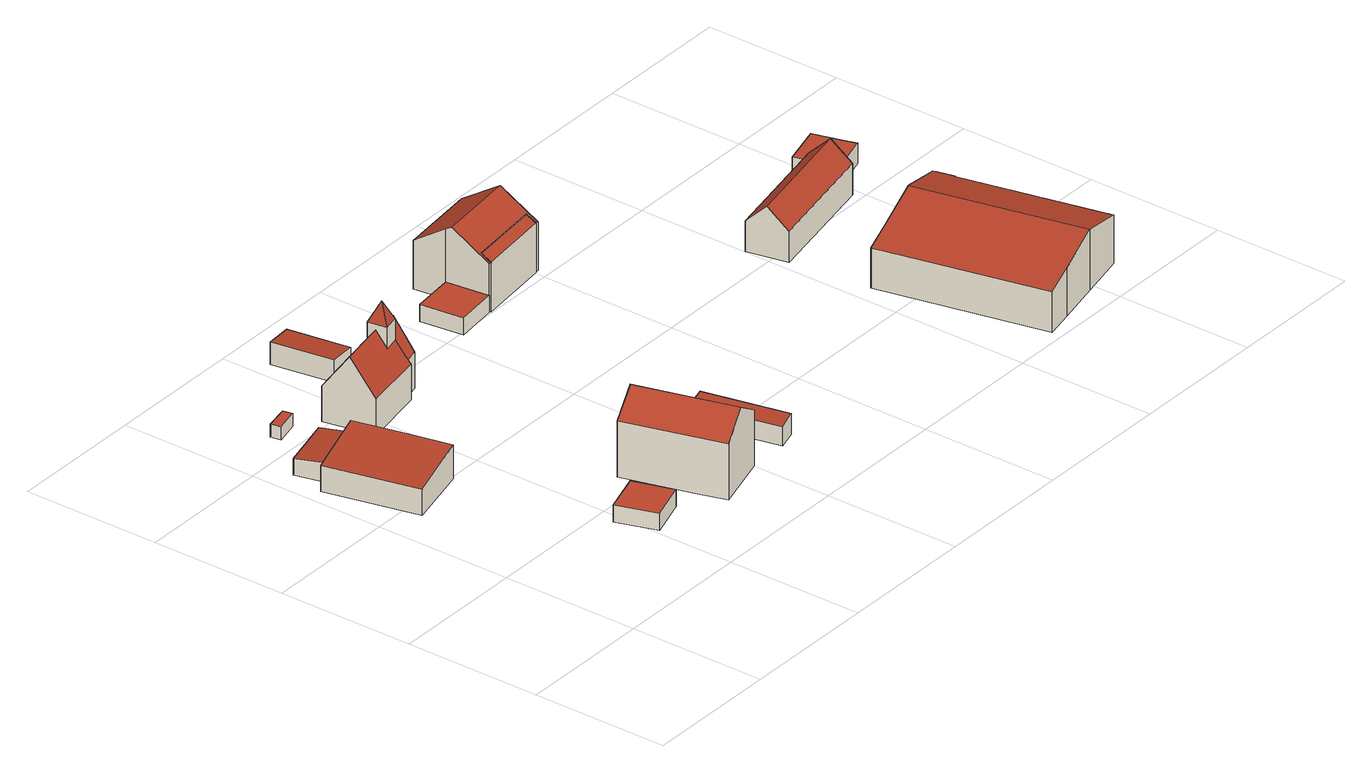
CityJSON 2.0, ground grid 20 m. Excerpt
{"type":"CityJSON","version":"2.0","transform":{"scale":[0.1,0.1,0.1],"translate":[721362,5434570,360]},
"CityObjects":{
"building1":{"type":"Building","attributes":{"Gemeindeschluessel":"09375181","HoeheDach":"366.862","HoeheGrund":"361.930","Methode":"1000","NiedrigsteTraufeDesGebaeudes":"365.667","Geometrietyp2DReferenz":"3000","measuredHeight":4.93,"function":"31001_2000","roofType":"1000","storeysAboveGround":1},"geometry":[{"type":"Solid","lod":"2","boundaries":[[[[0,1,2,3,4,5]],[[6,3,2,7]],[[8,9,10,11,6,7]],[[10,5,4,11]],[[9,0,5,10]],[[7,2,1,8]],[[11,4,3,6]],[[0,9,8,1]]]],"semantics":{"surfaces":[{"type":"RoofSurface","Dachneigung":"82.934","Dachorientierung":"257.021","Flaeche":"135.911","Z_MAX":"4.932","Z_MAX_ASL":"366.862","Z_MIN":"3.737","Z_MIN_ASL":"365.667"},{"type":"WallSurface","Flaeche":"35.460","Z_MAX":"4.929","Z_MAX_ASL":"366.859","Z_MIN":"0.000","Z_MIN_ASL":"361.930"},{"type":"GroundSurface","Flaeche":"134.879","Z_MAX":"0.000","Z_MAX_ASL":"361.930","Z_MIN":"0.000","Z_MIN_ASL":"361.930"},{"type":"WallSurface","Flaeche":"52.141","Z_MAX":"3.741","Z_MAX_ASL":"365.671","Z_MIN":"0.000","Z_MIN_ASL":"361.930"},{"type":"WallSurface","Flaeche":"41.685","Z_MAX":"4.929","Z_MAX_ASL":"366.859","Z_MIN":"0.000","Z_MIN_ASL":"361.930"},{"type":"WallSurface","Flaeche":"39.362","Z_MAX":"4.932","Z_MAX_ASL":"366.862","Z_MIN":"0.000","Z_MIN_ASL":"361.930"},{"type":"WallSurface","Flaeche":"6.096","Z_MAX":"3.938","Z_MAX_ASL":"365.868","Z_MIN":"0.000","Z_MIN_ASL":"361.930"},{"type":"WallSurface","Flaeche":"30.238","Z_MAX":"4.932","Z_MAX_ASL":"366.862","Z_MIN":"0.000","Z_MIN_ASL":"361.930"}],"values":[[0,1,2,3,4,5,6,7]]}}]},
"building2":{"type":"Building","attributes":{"Gemeindeschluessel":"09375181","HoeheDach":"365.183","HoeheGrund":"362.310","Methode":"1000","NiedrigsteTraufeDesGebaeudes":"364.732","Geometrietyp2DReferenz":"3000","measuredHeight":2.87,"function":"31001_2000","roofType":"1000","storeysAboveGround":1},"geometry":[{"type":"Solid","lod":"2","boundaries":[[[[12,13,14,15]],[[16,17,18,19]],[[19,18,14,13]],[[17,15,14,18]],[[12,15,17,16]],[[12,16,19,13]]]],"semantics":{"surfaces":[{"type":"GroundSurface","Flaeche":"35.073","Z_MAX":"0.000","Z_MAX_ASL":"362.310","Z_MIN":"0.000","Z_MIN_ASL":"362.310"},{"type":"RoofSurface","Dachneigung":"84.138","Dachorientierung":"345.877","Flaeche":"35.257","Z_MAX":"2.873","Z_MAX_ASL":"365.183","Z_MIN":"2.422","Z_MIN_ASL":"364.732"},{"type":"WallSurface","Flaeche":"19.563","Z_MAX":"2.422","Z_MAX_ASL":"364.732","Z_MIN":"0.000","Z_MIN_ASL":"362.310"},{"type":"WallSurface","Flaeche":"11.465","Z_MAX":"2.867","Z_MAX_ASL":"365.177","Z_MIN":"0.000","Z_MIN_ASL":"362.310"},{"type":"WallSurface","Flaeche":"22.955","Z_MAX":"2.873","Z_MAX_ASL":"365.183","Z_MIN":"0.000","Z_MIN_ASL":"362.310"},{"type":"WallSurface","Flaeche":"11.630","Z_MAX":"2.873","Z_MAX_ASL":"365.183","Z_MIN":"0.000","Z_MIN_ASL":"362.310"}],"values":[[0,1,2,3,4,5]]}}]},
"building3":{"type":"Building","attributes":{"Gemeindeschluessel":"09375181","HoeheDach":"366.113","HoeheGrund":"363.600","Methode":"1000","NiedrigsteTraufeDesGebaeudes":"366.113","Geometrietyp2DReferenz":"3000","measuredHeight":2.51,"function":"31001_2463","roofType":"1000","storeysAboveGround":1},"geometry":[{"type":"Solid","lod":"2","boundaries":[[[[20,21,22,23]],[[24,25,26,27]],[[27,26,21,20]],[[27,20,23,24]],[[23,22,25,24]],[[25,22,21,26]]]],"semantics":{"surfaces":[{"type":"WallSurface","Flaeche":"15.298","Z_MAX":"2.513","Z_MAX_ASL":"366.113","Z_MIN":"0.000","Z_MIN_ASL":"363.600"},{"type":"WallSurface","Flaeche":"15.379","Z_MAX":"2.513","Z_MAX_ASL":"366.113","Z_MIN":"0.000","Z_MIN_ASL":"363.600"},{"type":"WallSurface","Flaeche":"15.506","Z_MAX":"2.513","Z_MAX_ASL":"366.113","Z_MIN":"0.000","Z_MIN_ASL":"363.600"},{"type":"GroundSurface","Flaeche":"37.653","Z_MAX":"0.000","Z_MAX_ASL":"363.600","Z_MIN":"0.000","Z_MIN_ASL":"363.600"},{"type":"WallSurface","Flaeche":"15.500","Z_MAX":"2.513","Z_MAX_ASL":"366.113","Z_MIN":"0.000","Z_MIN_ASL":"363.600"},{"type":"RoofSurface","Dachneigung":"90.000","Dachorientierung":"-1.000","Flaeche":"37.653","Z_MAX":"2.513","Z_MAX_ASL":"366.113","Z_MIN":"2.513","Z_MIN_ASL":"366.113"}],"values":[[0,1,2,3,4,5]]}}]},
"building4":{"type":"Building","attributes":{"Gemeindeschluessel":"09375181","HoeheDach":"365.444","HoeheGrund":"363.520","Methode":"3100","NiedrigsteTraufeDesGebaeudes":"365.444","Geometrietyp2DReferenz":"3000","measuredHeight":1.92,"function":"31001_2000","roofType":"1000"},"geometry":[{"type":"Solid","lod":"2","boundaries":[[[[28,29,30,31]],[[30,29,32,33]],[[29,28,34,32]],[[31,30,33,35]],[[28,31,35,34]],[[35,33,32,34]]]],"semantics":{"surfaces":[{"type":"RoofSurface","Dachneigung":"90.000","Dachorientierung":"-1.000","Flaeche":"5.144","Z_MAX":"1.924","Z_MAX_ASL":"365.444","Z_MIN":"1.924","Z_MIN_ASL":"365.444"},{"type":"WallSurface","Flaeche":"2.755","Z_MAX":"1.924","Z_MAX_ASL":"365.444","Z_MIN":"0.000","Z_MIN_ASL":"363.520"},{"type":"WallSurface","Flaeche":"6.833","Z_MAX":"1.924","Z_MAX_ASL":"365.444","Z_MIN":"0.000","Z_MIN_ASL":"363.520"},{"type":"WallSurface","Flaeche":"6.841","Z_MAX":"1.924","Z_MAX_ASL":"365.444","Z_MIN":"0.000","Z_MIN_ASL":"363.520"},{"type":"WallSurface","Flaeche":"2.816","Z_MAX":"1.924","Z_MAX_ASL":"365.444","Z_MIN":"0.000","Z_MIN_ASL":"363.520"},{"type":"GroundSurface","Flaeche":"5.144","Z_MAX":"0.000","Z_MAX_ASL":"363.520","Z_MIN":"0.000","Z_MIN_ASL":"363.520"}],"values":[[0,1,2,3,4,5]]}}]},
"building5":{"type":"Building","attributes":{"Gemeindeschluessel":"09375181","HoeheDach":"374.273","HoeheGrund":"363.250","Methode":"1000","NiedrigsteTraufeDesGebaeudes":"371.348","Geometrietyp2DReferenz":"3000","measuredHeight":11.02,"function":"31001_2000","roofType":"3100","storeysAboveGround":2},"address":[{"Country":"Germany","Locality":"Pettendorf","ThoroughfareName":"Kapellenplatz 3"}],"geometry":[{"type":"Solid","lod":"2","boundaries":[[[[36,37,38,39]],[[40,41,39,38,42]],[[42,38,37,43]],[[44,36,39,41]],[[44,41,40,45,46]],[[40,42,43,46,45]],[[43,37,36,44,46]]]],"semantics":{"surfaces":[{"type":"RoofSurface","Dachneigung":"56.382","Dachorientierung":"74.246","Flaeche":"78.502","Z_MAX":"11.023","Z_MAX_ASL":"374.273","Z_MIN":"8.098","Z_MIN_ASL":"371.348"},{"type":"WallSurface","Flaeche":"84.067","Z_MAX":"11.023","Z_MAX_ASL":"374.273","Z_MIN":"0.000","Z_MIN_ASL":"363.250"},{"type":"WallSurface","Flaeche":"120.302","Z_MAX":"8.110","Z_MAX_ASL":"371.360","Z_MIN":"0.000","Z_MIN_ASL":"363.250"},{"type":"RoofSurface","Dachneigung":"56.392","Dachorientierung":"254.243","Flaeche":"78.972","Z_MAX":"11.023","Z_MAX_ASL":"374.273","Z_MIN":"8.105","Z_MIN_ASL":"371.355"},{"type":"WallSurface","Flaeche":"121.776","Z_MAX":"8.105","Z_MAX_ASL":"371.355","Z_MIN":"0.000","Z_MIN_ASL":"363.250"},{"type":"GroundSurface","Flaeche":"131.146","Z_MAX":"0.000","Z_MAX_ASL":"363.250","Z_MIN":"0.000","Z_MIN_ASL":"363.250"},{"type":"WallSurface","Flaeche":"83.901","Z_MAX":"11.023","Z_MAX_ASL":"374.273","Z_MIN":"0.000","Z_MIN_ASL":"363.250"}],"values":[[0,1,2,3,4,5,6]]}}]},
"building6":{"type":"Building","attributes":{"name":"St. Maria","Gemeindeschluessel":"09375181","HoeheDach":"376.700","HoeheGrund":"362.480","Methode":"2000","NiedrigsteTraufeDesGebaeudes":"367.610","Geometrietyp2DReferenz":"3000","measuredHeight":14.22,"function":"31001_3043","roofType":"3100"},"address":[{"Country":"Germany","Locality":"Pettendorf","ThoroughfareName":"Kapellenplatz 4"}],"geometry":[{"type":"Solid","lod":"2","boundaries":[[[[47,48,49,50,51]],[[52,53,54,55]],[[56,57,58,59,60,61,62,48,47,63]],[[64,65,66,67]],[[68,69,70,71,72,73,74]],[[75,76,53]],[[75,53,52,73,72]],[[59,58,68,74,77]],[[78,79,51,65]],[[80,76,75]],[[56,63,79,78,81]],[[51,50,65]],[[81,64,67,82,55,54,80,71,70]],[[81,78,65,64]],[[60,83,84,61]],[[62,61,84,82,67,66,85]],[[71,80,75,72]],[[83,77,74,73,52,55,82,84]],[[76,54,53]],[[83,60,59,77]],[[68,58,57,69]],[[62,85,49,48]],[[54,76,80]],[[56,81,70,69,57]],[[47,51,79,63]],[[65,50,49,85,66]]]],"semantics":{"surfaces":[{"type":"WallSurface","Flaeche":"13.441","Z_MAX":"5.358","Z_MAX_ASL":"367.838","Z_MIN":"0.000","Z_MIN_ASL":"362.480"},{"type":"WallSurface","Flaeche":"5.525","Z_MAX":"11.320","Z_MAX_ASL":"373.800","Z_MIN":"8.910","Z_MIN_ASL":"371.390"},{"type":"GroundSurface","Flaeche":"96.651","Z_MAX":"0.000","Z_MAX_ASL":"362.480","Z_MIN":"0.000","Z_MIN_ASL":"362.480"},{"type":"RoofSurface","Dachneigung":"32.368","Dachorientierung":"348.951","Flaeche":"15.310","Z_MAX":"9.940","Z_MAX_ASL":"372.420","Z_MIN":"5.132","Z_MIN_ASL":"367.612"},{"type":"RoofSurface","Dachneigung":"36.037","Dachorientierung":"168.943","Flaeche":"54.707","Z_MAX":"10.511","Z_MAX_ASL":"372.991","Z_MIN":"5.239","Z_MIN_ASL":"367.719"},{"type":"RoofSurface","Dachneigung":"21.587","Dachorientierung":"259.344","Flaeche":"4.368","Z_MAX":"14.220","Z_MAX_ASL":"376.700","Z_MIN":"11.320","Z_MIN_ASL":"373.800"},{"type":"WallSurface","Flaeche":"5.053","Z_MAX":"11.320","Z_MAX_ASL":"373.800","Z_MIN":"8.252","Z_MIN_ASL":"370.732"},{"type":"WallSurface","Flaeche":"59.972","Z_MAX":"10.511","Z_MAX_ASL":"372.991","Z_MIN":"0.000","Z_MIN_ASL":"362.480"},{"type":"RoofSurface","Dachneigung":"24.739","Dachorientierung":"126.080","Flaeche":"6.785","Z_MAX":"9.940","Z_MAX_ASL":"372.420","Z_MIN":"5.204","Z_MIN_ASL":"367.684"},{"type":"RoofSurface","Dachneigung":"25.782","Dachorientierung":"168.925","Flaeche":"3.697","Z_MAX":"14.220","Z_MAX_ASL":"376.700","Z_MIN":"11.320","Z_MIN_ASL":"373.800"},{"type":"WallSurface","Flaeche":"14.455","Z_MAX":"5.295","Z_MAX_ASL":"367.775","Z_MIN":"0.000","Z_MIN_ASL":"362.480"},{"type":"RoofSurface","Dachneigung":"21.765","Dachorientierung":"79.360","Flaeche":"5.912","Z_MAX":"9.940","Z_MAX_ASL":"372.420","Z_MIN":"5.264","Z_MIN_ASL":"367.744"},{"type":"WallSurface","Flaeche":"10.391","Z_MAX":"11.320","Z_MAX_ASL":"373.800","Z_MIN":"5.130","Z_MIN_ASL":"367.610"},{"type":"RoofSurface","Dachneigung":"32.374","Dachorientierung":"168.965","Flaeche":"15.165","Z_MAX":"9.940","Z_MAX_ASL":"372.420","Z_MIN":"5.130","Z_MIN_ASL":"367.610"},{"type":"WallSurface","Flaeche":"4.317","Z_MAX":"6.284","Z_MAX_ASL":"368.764","Z_MIN":"0.000","Z_MIN_ASL":"362.480"},{"type":"WallSurface","Flaeche":"14.600","Z_MAX":"6.286","Z_MAX_ASL":"368.766","Z_MIN":"0.000","Z_MIN_ASL":"362.480"},{"type":"WallSurface","Flaeche":"7.046","Z_MAX":"11.320","Z_MAX_ASL":"373.800","Z_MIN":"8.250","Z_MIN_ASL":"370.730"},{"type":"RoofSurface","Dachneigung":"36.038","Dachorientierung":"348.973","Flaeche":"57.460","Z_MAX":"10.511","Z_MAX_ASL":"372.991","Z_MIN":"5.198","Z_MIN_ASL":"367.678"},{"type":"RoofSurface","Dachneigung":"25.773","Dachorientierung":"348.945","Flaeche":"3.695","Z_MAX":"14.220","Z_MAX_ASL":"376.700","Z_MIN":"11.320","Z_MIN_ASL":"373.800"},{"type":"WallSurface","Flaeche":"49.249","Z_MAX":"5.258","Z_MAX_ASL":"367.738","Z_MIN":"0.000","Z_MIN_ASL":"362.480"},{"type":"WallSurface","Flaeche":"50.481","Z_MAX":"5.386","Z_MAX_ASL":"367.866","Z_MIN":"0.000","Z_MIN_ASL":"362.480"},{"type":"WallSurface","Flaeche":"12.923","Z_MAX":"5.167","Z_MAX_ASL":"367.647","Z_MIN":"0.000","Z_MIN_ASL":"362.480"},{"type":"RoofSurface","Dachneigung":"21.590","Dachorientierung":"79.320","Flaeche":"4.367","Z_MAX":"14.220","Z_MAX_ASL":"376.700","Z_MIN":"11.320","Z_MIN_ASL":"373.800"},{"type":"WallSurface","Flaeche":"4.678","Z_MAX":"6.348","Z_MAX_ASL":"368.828","Z_MIN":"0.000","Z_MIN_ASL":"362.480"},{"type":"WallSurface","Flaeche":"12.936","Z_MAX":"5.204","Z_MAX_ASL":"367.684","Z_MIN":"0.000","Z_MIN_ASL":"362.480"},{"type":"RoofSurface","Dachneigung":"24.692","Dachorientierung":"32.640","Flaeche":"6.907","Z_MAX":"9.940","Z_MAX_ASL":"372.420","Z_MIN":"5.167","Z_MIN_ASL":"367.647"}],"values":[[0,1,2,3,4,5,6,7,8,9,10,11,12,13,14,15,16,17,18,19,20,21,22,23,24,25]]}}]},
"building7":{"type":"Building","attributes":{"Gemeindeschluessel":"09375181","HoeheDach":"366.983","HoeheGrund":"363.690","Methode":"1000","NiedrigsteTraufeDesGebaeudes":"366.592","Geometrietyp2DReferenz":"3000","measuredHeight":3.29,"function":"31001_2000","roofType":"1000","storeysAboveGround":1},"geometry":[{"type":"Solid","lod":"2","boundaries":[[[[86,87,88,89]],[[89,88,90,91]],[[92,93,87,86]],[[87,93,90,88]],[[89,91,92,86]],[[91,90,93,92]]]],"semantics":{"surfaces":[{"type":"WallSurface","Flaeche":"30.008","Z_MAX":"3.293","Z_MAX_ASL":"366.983","Z_MIN":"0.000","Z_MIN_ASL":"363.690"},{"type":"WallSurface","Flaeche":"13.105","Z_MAX":"3.293","Z_MAX_ASL":"366.983","Z_MIN":"0.000","Z_MIN_ASL":"363.690"},{"type":"WallSurface","Flaeche":"12.990","Z_MAX":"3.293","Z_MAX_ASL":"366.983","Z_MIN":"0.000","Z_MIN_ASL":"363.690"},{"type":"RoofSurface","Dachneigung":"84.722","Dachorientierung":"81.050","Flaeche":"38.528","Z_MAX":"3.293","Z_MAX_ASL":"366.983","Z_MIN":"2.902","Z_MIN_ASL":"366.592"},{"type":"GroundSurface","Flaeche":"38.364","Z_MAX":"0.000","Z_MAX_ASL":"363.690","Z_MIN":"0.000","Z_MIN_ASL":"363.690"},{"type":"WallSurface","Flaeche":"26.451","Z_MAX":"2.906","Z_MAX_ASL":"366.596","Z_MIN":"0.000","Z_MIN_ASL":"363.690"}],"values":[[0,1,2,3,4,5]]}}]},
"building8":{"type":"Building","attributes":{"Gemeindeschluessel":"09375181","HoeheDach":"366.738","HoeheGrund":"363.600","Methode":"1000","NiedrigsteTraufeDesGebaeudes":"366.419","Geometrietyp2DReferenz":"3000","measuredHeight":3.14,"function":"31001_2000","roofType":"1000","storeysAboveGround":1},"geometry":[{"type":"Solid","lod":"2","boundaries":[[[[94,95,96,97]],[[97,96,98,99]],[[99,98,100,101]],[[101,100,95,94]],[[100,98,96,95]],[[94,97,99,101]]]],"semantics":{"surfaces":[{"type":"WallSurface","Flaeche":"8.877","Z_MAX":"3.138","Z_MAX_ASL":"366.738","Z_MIN":"0.000","Z_MIN_ASL":"363.600"},{"type":"WallSurface","Flaeche":"39.545","Z_MAX":"3.138","Z_MAX_ASL":"366.738","Z_MIN":"0.000","Z_MIN_ASL":"363.600"},{"type":"WallSurface","Flaeche":"8.811","Z_MAX":"3.135","Z_MAX_ASL":"366.735","Z_MIN":"0.000","Z_MIN_ASL":"363.600"},{"type":"WallSurface","Flaeche":"35.930","Z_MAX":"2.819","Z_MAX_ASL":"366.419","Z_MIN":"0.000","Z_MIN_ASL":"363.600"},{"type":"RoofSurface","Dachneigung":"83.894","Dachorientierung":"257.630","Flaeche":"37.836","Z_MAX":"3.138","Z_MAX_ASL":"366.738","Z_MIN":"2.819","Z_MIN_ASL":"366.419"},{"type":"GroundSurface","Flaeche":"37.621","Z_MAX":"0.000","Z_MAX_ASL":"363.600","Z_MIN":"0.000","Z_MIN_ASL":"363.600"}],"values":[[0,1,2,3,4,5]]}}]},
"building9":{"type":"Building","attributes":{"Gemeindeschluessel":"09375181","HoeheDach":"364.603","HoeheGrund":"362.060","Methode":"1000","NiedrigsteTraufeDesGebaeudes":"364.603","Geometrietyp2DReferenz":"3000","measuredHeight":2.54,"function":"31001_2000","roofType":"1000"},"geometry":[{"type":"Solid","lod":"2","boundaries":[[[[102,103,104,105]],[[106,107,103,102]],[[104,103,107,108]],[[109,106,102,105]],[[109,108,107,106]],[[105,104,108,109]]]],"semantics":{"surfaces":[{"type":"WallSurface","Flaeche":"16.017","Z_MAX":"2.543","Z_MAX_ASL":"364.603","Z_MIN":"0.000","Z_MIN_ASL":"362.060"},{"type":"WallSurface","Flaeche":"16.101","Z_MAX":"2.543","Z_MAX_ASL":"364.603","Z_MIN":"0.000","Z_MIN_ASL":"362.060"},{"type":"RoofSurface","Dachneigung":"90.000","Dachorientierung":"-1.000","Flaeche":"39.737","Z_MAX":"2.543","Z_MAX_ASL":"364.603","Z_MIN":"2.543","Z_MIN_ASL":"364.603"},{"type":"GroundSurface","Flaeche":"39.737","Z_MAX":"0.000","Z_MAX_ASL":"362.060","Z_MIN":"0.000","Z_MIN_ASL":"362.060"},{"type":"WallSurface","Flaeche":"15.913","Z_MAX":"2.543","Z_MAX_ASL":"364.603","Z_MIN":"0.000","Z_MIN_ASL":"362.060"},{"type":"WallSurface","Flaeche":"16.091","Z_MAX":"2.543","Z_MAX_ASL":"364.603","Z_MIN":"0.000","Z_MIN_ASL":"362.060"}],"values":[[0,1,2,3,4,5]]}}]},
"building10":{"type":"Building","attributes":{"Gemeindeschluessel":"09375181","HoeheDach":"370.118","HoeheGrund":"362.020","Methode":"2000","NiedrigsteTraufeDesGebaeudes":"369.192","Geometrietyp2DReferenz":"3000","measuredHeight":8.1,"function":"51009_1610","roofType":"2100"},"geometry":[{"type":"Solid","lod":"2","boundaries":[[[[110,111,112,113]],[[114,115,111,110]],[[113,112,116,117]],[[117,116,115,114]],[[114,110,113,117]],[[116,112,111,115]]]],"semantics":{"surfaces":[{"type":"WallSurface","Flaeche":"10.946","Z_MAX":"8.098","Z_MAX_ASL":"370.118","Z_MIN":"0.000","Z_MIN_ASL":"362.020"},{"type":"WallSurface","Flaeche":"88.337","Z_MAX":"8.098","Z_MAX_ASL":"370.118","Z_MIN":"0.000","Z_MIN_ASL":"362.020"},{"type":"WallSurface","Flaeche":"78.170","Z_MAX":"7.173","Z_MAX_ASL":"369.193","Z_MIN":"0.000","Z_MIN_ASL":"362.020"},{"type":"WallSurface","Flaeche":"10.953","Z_MAX":"8.098","Z_MAX_ASL":"370.118","Z_MIN":"0.000","Z_MIN_ASL":"362.020"},{"type":"GroundSurface","Flaeche":"15.636","Z_MAX":"0.000","Z_MAX_ASL":"362.020","Z_MIN":"0.000","Z_MIN_ASL":"362.020"},{"type":"RoofSurface","Dachneigung":"57.163","Dachorientierung":"173.485","Flaeche":"18.610","Z_MAX":"8.098","Z_MAX_ASL":"370.118","Z_MIN":"7.172","Z_MIN_ASL":"369.192"}],"values":[[0,1,2,3,4,5]]}}]},
"building11":{"type":"Building","attributes":{"Gemeindeschluessel":"09375181","HoeheDach":"372.780","HoeheGrund":"362.130","Methode":"2000","NiedrigsteTraufeDesGebaeudes":"369.197","Geometrietyp2DReferenz":"3000","measuredHeight":10.65,"function":"31001_1000","roofType":"3100"},"address":[{"Country":"Germany","Locality":"Pettendorf","ThoroughfareName":"Kapellenplatz 2"}],"geometry":[{"type":"Solid","lod":"2","boundaries":[[[[118,119,112,120]],[[121,122,123,119,118]],[[102,124,125,126,106]],[[127,128,122,121]],[[124,116,115,111,112,119,123,125]],[[129,111,115,130]],[[121,118,120,129,130,131,102,106,127]],[[106,126,128,127]],[[130,115,116,131]],[[126,125,123,122,128]],[[131,116,124,102]],[[120,112,111,129]]]],"semantics":{"surfaces":[{"type":"WallSurface","Flaeche":"2.977","Z_MAX":"7.070","Z_MAX_ASL":"369.200","Z_MIN":"-0.000","Z_MIN_ASL":"362.130"},{"type":"WallSurface","Flaeche":"97.722","Z_MAX":"10.650","Z_MAX_ASL":"372.780","Z_MIN":"-0.000","Z_MIN_ASL":"362.130"},{"type":"WallSurface","Flaeche":"57.297","Z_MAX":"10.650","Z_MAX_ASL":"372.780","Z_MIN":"-0.000","Z_MIN_ASL":"362.130"},{"type":"WallSurface","Flaeche":"83.680","Z_MAX":"7.102","Z_MAX_ASL":"369.232","Z_MIN":"-0.000","Z_MIN_ASL":"362.130"},{"type":"RoofSurface","Dachneigung":"57.102","Dachorientierung":"175.765","Flaeche":"58.940","Z_MAX":"10.650","Z_MAX_ASL":"372.780","Z_MIN":"7.067","Z_MIN_ASL":"369.197"},{"type":"WallSurface","Flaeche":"87.236","Z_MAX":"7.997","Z_MAX_ASL":"370.127","Z_MIN":"-0.000","Z_MIN_ASL":"362.130"},{"type":"GroundSurface","Flaeche":"114.119","Z_MAX":"-0.000","Z_MAX_ASL":"362.130","Z_MIN":"-0.000","Z_MIN_ASL":"362.130"},{"type":"WallSurface","Flaeche":"40.448","Z_MAX":"10.138","Z_MAX_ASL":"372.268","Z_MIN":"-0.000","Z_MIN_ASL":"362.130"},{"type":"WallSurface","Flaeche":"10.800","Z_MAX":"7.994","Z_MAX_ASL":"370.124","Z_MIN":"-0.000","Z_MIN_ASL":"362.130"},{"type":"RoofSurface","Dachneigung":"57.102","Dachorientierung":"355.765","Flaeche":"76.974","Z_MAX":"10.650","Z_MAX_ASL":"372.780","Z_MIN":"7.102","Z_MIN_ASL":"369.232"},{"type":"WallSurface","Flaeche":"2.976","Z_MAX":"7.067","Z_MAX_ASL":"369.197","Z_MIN":"-0.000","Z_MIN_ASL":"362.130"},{"type":"WallSurface","Flaeche":"10.799","Z_MAX":"7.997","Z_MAX_ASL":"370.127","Z_MIN":"-0.000","Z_MIN_ASL":"362.130"}],"values":[[0,1,2,3,4,5,6,7,8,9,10,11]]}}]},
"building12":{"type":"Building","attributes":{"Gemeindeschluessel":"09375181","HoeheDach":"370.300","HoeheGrund":"361.450","Methode":"2000","NiedrigsteTraufeDesGebaeudes":"363.890","Geometrietyp2DReferenz":"3000","measuredHeight":8.85,"function":"31001_2000","roofType":"3100","storeysAboveGround":1},"geometry":[{"type":"Solid","lod":"2","boundaries":[[[[132,133,134,135]],[[136,137,138,139,140]],[[141,142,140,139,143,144,145,146,147]],[[148,145,144,149]],[[150,151,152,153]],[[152,151,143,139,138,154]],[[155,146,145,148]],[[156,154,138,137]],[[150,153,156,137,136,157,158,159,160,155,148,149]],[[157,142,141,158]],[[160,159,161,134,133]],[[155,160,133,132,147,146]],[[141,147,132,135,162]],[[153,152,154,156]],[[136,140,142,157]],[[159,158,141,162,161]],[[150,149,144,143,151]],[[135,134,161,162]]]],"semantics":{"surfaces":[{"type":"RoofSurface","Dachneigung":"70.986","Dachorientierung":"167.471","Flaeche":"4.165","Z_MAX":"2.950","Z_MAX_ASL":"364.400","Z_MIN":"2.563","Z_MIN_ASL":"364.013"},{"type":"WallSurface","Flaeche":"55.622","Z_MAX":"8.850","Z_MAX_ASL":"370.300","Z_MIN":"0.000","Z_MIN_ASL":"361.450"},{"type":"RoofSurface","Dachneigung":"75.899","Dachorientierung":"77.561","Flaeche":"183.569","Z_MAX":"8.850","Z_MAX_ASL":"370.300","Z_MIN":"7.050","Z_MIN_ASL":"368.500"},{"type":"WallSurface","Flaeche":"55.539","Z_MAX":"8.821","Z_MAX_ASL":"370.271","Z_MIN":"0.000","Z_MIN_ASL":"361.450"},{"type":"WallSurface","Flaeche":"26.986","Z_MAX":"6.994","Z_MAX_ASL":"368.444","Z_MIN":"0.000","Z_MIN_ASL":"361.450"},{"type":"RoofSurface","Dachneigung":"74.922","Dachorientierung":"257.561","Flaeche":"286.875","Z_MAX":"8.850","Z_MAX_ASL":"370.300","Z_MIN":"5.863","Z_MIN_ASL":"367.313"},{"type":"WallSurface","Flaeche":"154.761","Z_MAX":"7.064","Z_MAX_ASL":"368.514","Z_MIN":"0.000","Z_MIN_ASL":"361.450"},{"type":"WallSurface","Flaeche":"27.001","Z_MAX":"6.995","Z_MAX_ASL":"368.445","Z_MIN":"0.000","Z_MIN_ASL":"361.450"},{"type":"GroundSurface","Flaeche":"464.163","Z_MAX":"0.000","Z_MAX_ASL":"361.450","Z_MIN":"0.000","Z_MIN_ASL":"361.450"},{"type":"WallSurface","Flaeche":"3.546","Z_MAX":"7.062","Z_MAX_ASL":"368.512","Z_MIN":"0.000","Z_MIN_ASL":"361.450"},{"type":"WallSurface","Flaeche":"7.079","Z_MAX":"2.950","Z_MAX_ASL":"364.400","Z_MIN":"0.000","Z_MIN_ASL":"361.450"},{"type":"WallSurface","Flaeche":"9.317","Z_MAX":"7.062","Z_MAX_ASL":"368.512","Z_MIN":"0.000","Z_MIN_ASL":"361.450"},{"type":"WallSurface","Flaeche":"11.258","Z_MAX":"7.050","Z_MAX_ASL":"368.500","Z_MIN":"2.440","Z_MIN_ASL":"363.890"},{"type":"WallSurface","Flaeche":"146.448","Z_MAX":"5.863","Z_MAX_ASL":"367.313","Z_MIN":"0.000","Z_MIN_ASL":"361.450"},{"type":"WallSurface","Flaeche":"55.562","Z_MAX":"8.820","Z_MAX_ASL":"370.270","Z_MIN":"0.000","Z_MIN_ASL":"361.450"},{"type":"WallSurface","Flaeche":"8.885","Z_MAX":"7.061","Z_MAX_ASL":"368.511","Z_MIN":"0.000","Z_MIN_ASL":"361.450"},{"type":"WallSurface","Flaeche":"55.599","Z_MAX":"8.850","Z_MAX_ASL":"370.300","Z_MIN":"0.000","Z_MIN_ASL":"361.450"},{"type":"RoofSurface","Dachneigung":"70.986","Dachorientierung":"347.471","Flaeche":"5.488","Z_MAX":"2.950","Z_MAX_ASL":"364.400","Z_MIN":"2.440","Z_MIN_ASL":"363.890"}],"values":[[0,1,2,3,4,5,6,7,8,9,10,11,12,13,14,15,16,17]]}}]},
"building13":{"type":"Building","attributes":{"Gemeindeschluessel":"09375181","HoeheDach":"367.864","HoeheGrund":"360.485","Methode":"1000","NiedrigsteTraufeDesGebaeudes":"365.048","Geometrietyp2DReferenz":"3000","measuredHeight":7.38,"function":"31001_2000","roofType":"3100"},"geometry":[{"type":"Solid","lod":"2","boundaries":[[[[163,164,165,166,167]],[[168,166,165,169]],[[169,165,164,170]],[[167,166,168,171]],[[172,170,164,163]],[[163,167,171,172]],[[171,168,169,170,172]]]],"semantics":{"surfaces":[{"type":"WallSurface","Flaeche":"36.152","Z_MAX":"7.379","Z_MAX_ASL":"367.864","Z_MIN":"0.000","Z_MIN_ASL":"360.485"},{"type":"RoofSurface","Dachneigung":"47.229","Dachorientierung":"168.605","Flaeche":"74.443","Z_MAX":"7.379","Z_MAX_ASL":"367.864","Z_MIN":"4.577","Z_MIN_ASL":"365.062"},{"type":"RoofSurface","Dachneigung":"47.238","Dachorientierung":"348.607","Flaeche":"74.460","Z_MAX":"7.379","Z_MAX_ASL":"367.864","Z_MIN":"4.563","Z_MIN_ASL":"365.048"},{"type":"WallSurface","Flaeche":"82.581","Z_MAX":"4.577","Z_MAX_ASL":"365.062","Z_MIN":"0.000","Z_MIN_ASL":"360.485"},{"type":"WallSurface","Flaeche":"82.553","Z_MAX":"4.590","Z_MAX_ASL":"365.075","Z_MIN":"0.000","Z_MIN_ASL":"360.485"},{"type":"GroundSurface","Flaeche":"109.311","Z_MAX":"0.000","Z_MAX_ASL":"360.485","Z_MIN":"0.000","Z_MIN_ASL":"360.485"},{"type":"WallSurface","Flaeche":"36.296","Z_MAX":"7.379","Z_MAX_ASL":"367.864","Z_MIN":"0.000","Z_MIN_ASL":"360.485"}],"values":[[0,1,2,3,4,5,6]]}}]},
"building14":{"type":"Building","attributes":{"Gemeindeschluessel":"09375181","HoeheDach":"363.220","HoeheGrund":"360.174","Methode":"9999","NiedrigsteTraufeDesGebaeudes":"363.220","Geometrietyp2DReferenz":"3000","measuredHeight":3.05,"function":"31001_2463","roofType":"9999","storeysAboveGround":1},"geometry":[{"type":"Solid","lod":"2","boundaries":[[[[173,174,175,176]],[[177,178,179,180]],[[180,179,174,173]],[[181,182,178,177]],[[176,175,182,181]],[[174,179,178,182,175]],[[176,181,177,180,173]]]],"semantics":{"surfaces":[{"type":"WallSurface","Flaeche":"19.443","Z_MAX":"3.046","Z_MAX_ASL":"363.220","Z_MIN":"-0.004","Z_MIN_ASL":"360.170"},{"type":"WallSurface","Flaeche":"6.247","Z_MAX":"3.046","Z_MAX_ASL":"363.220","Z_MIN":"-0.004","Z_MIN_ASL":"360.170"},{"type":"WallSurface","Flaeche":"18.480","Z_MAX":"3.046","Z_MAX_ASL":"363.220","Z_MIN":"-0.004","Z_MIN_ASL":"360.170"},{"type":"WallSurface","Flaeche":"13.218","Z_MAX":"3.046","Z_MAX_ASL":"363.220","Z_MIN":"-0.004","Z_MIN_ASL":"360.170"},{"type":"WallSurface","Flaeche":"18.518","Z_MAX":"3.046","Z_MAX_ASL":"363.220","Z_MIN":"-0.004","Z_MIN_ASL":"360.170"},{"type":"RoofSurface","Dachneigung":"90.000","Dachorientierung":"-1.000","Flaeche":"38.680","Z_MAX":"3.046","Z_MAX_ASL":"363.220","Z_MIN":"3.046","Z_MIN_ASL":"363.220"},{"type":"GroundSurface","Flaeche":"38.680","Z_MAX":"-0.004","Z_MAX_ASL":"360.170","Z_MIN":"-0.004","Z_MIN_ASL":"360.170"}],"values":[[0,1,2,3,4,5,6]]}}]}
},
"vertices":[
[126,380,69],[113,440,69],[95,517,69],[17,497,59],[2,493,57],[33,357,57],[17,497,19],[95,517,19],[113,440,19],[126,380,19],[33,357,19],[2,493,19],
[17,497,23],[7,540,23],[85,560,23],[95,517,23],[17,497,52],[95,517,52],[85,560,47],[7,540,47],
[203,160,36],[203,160,61],[221,102,61],[221,102,36],[163,83,36],[163,83,61],[144,142,61],[144,142,36],
[49,591,54],[83,599,54],[80,613,54],[46,606,54],[83,599,35],[80,613,35],[49,591,35],[46,606,35],
[320,75,143],[362,87,114],[322,230,113],[280,219,143],[237,207,32],[237,207,114],[322,230,32],[362,87,32],[278,63,114],[266,106,32],[278,63,32],
[276,565,25],[271,589,25],[271,589,76],[271,588,78],[276,565,77],[204,575,114],[204,575,138],[227,579,138],[227,579,114],[234,538,25],[236,530,25],[142,513,25],[128,588,25],[221,605,25],[222,598,25],[250,603,25],[261,544,25],[229,568,124],[255,573,124],[250,603,77],[223,598,76],[142,513,79],[236,530,77],[234,538,88],[232,552,107],[209,547,107],[206,563,130],[136,550,130],[209,547,138],[218,563,167],[128,588,77],[261,544,78],[261,544,77],[232,552,138],[234,538,76],[223,598,88],[221,605,77],[222,598,88],[250,603,76],
[195,620,37],[195,620,70],[181,710,70],[181,710,37],[223,716,66],[223,716,37],[237,626,37],[237,626,66],
[389,209,36],[389,209,64],[418,215,67],[418,215,36],[445,92,67],[445,92,36],[417,84,64],[417,84,36],
[467,584,21],[467,584,46],[405,577,46],[405,577,21],[460,647,21],[460,647,46],[397,640,46],[397,640,21],
[578,611,20],[578,611,101],[580,597,92],[580,597,20],[470,599,20],[470,599,101],[471,584,92],[471,584,20],
[584,597,21],[584,597,92],[580,597,21],[571,707,21],[571,707,92],[578,652,128],[467,584,92],[461,639,128],[460,647,123],[454,694,21],[454,694,92],[578,611,21],[470,599,21],[471,584,21],
[997,257,40],[1031,265,40],[1029,275,44],[994,268,44],[921,272,14],[853,257,14],[853,257,84],[920,272,103],[921,272,103],[991,282,85],[990,287,85],[974,28,103],[975,28,103],[1043,43,85],[996,257,85],[997,257,85],[1043,43,14],[975,28,14],[907,13,14],[907,13,84],[866,4,73],[866,4,14],[812,248,73],[996,257,14],[812,248,14],[990,287,14],[991,282,14],[1025,290,14],[1031,265,14],[1025,290,39],[991,282,39],
[975,470,5],[975,470,51],[981,441,79],[987,411,51],[987,411,5],[810,375,51],[804,405,79],[798,435,50],[810,375,5],[798,435,5],
[996,437,2],[996,437,32],[978,499,32],[978,499,2],[1048,474,2],[1048,474,32],[1054,454,32],[1054,454,2],[1037,515,2],[1037,515,32]
]}
